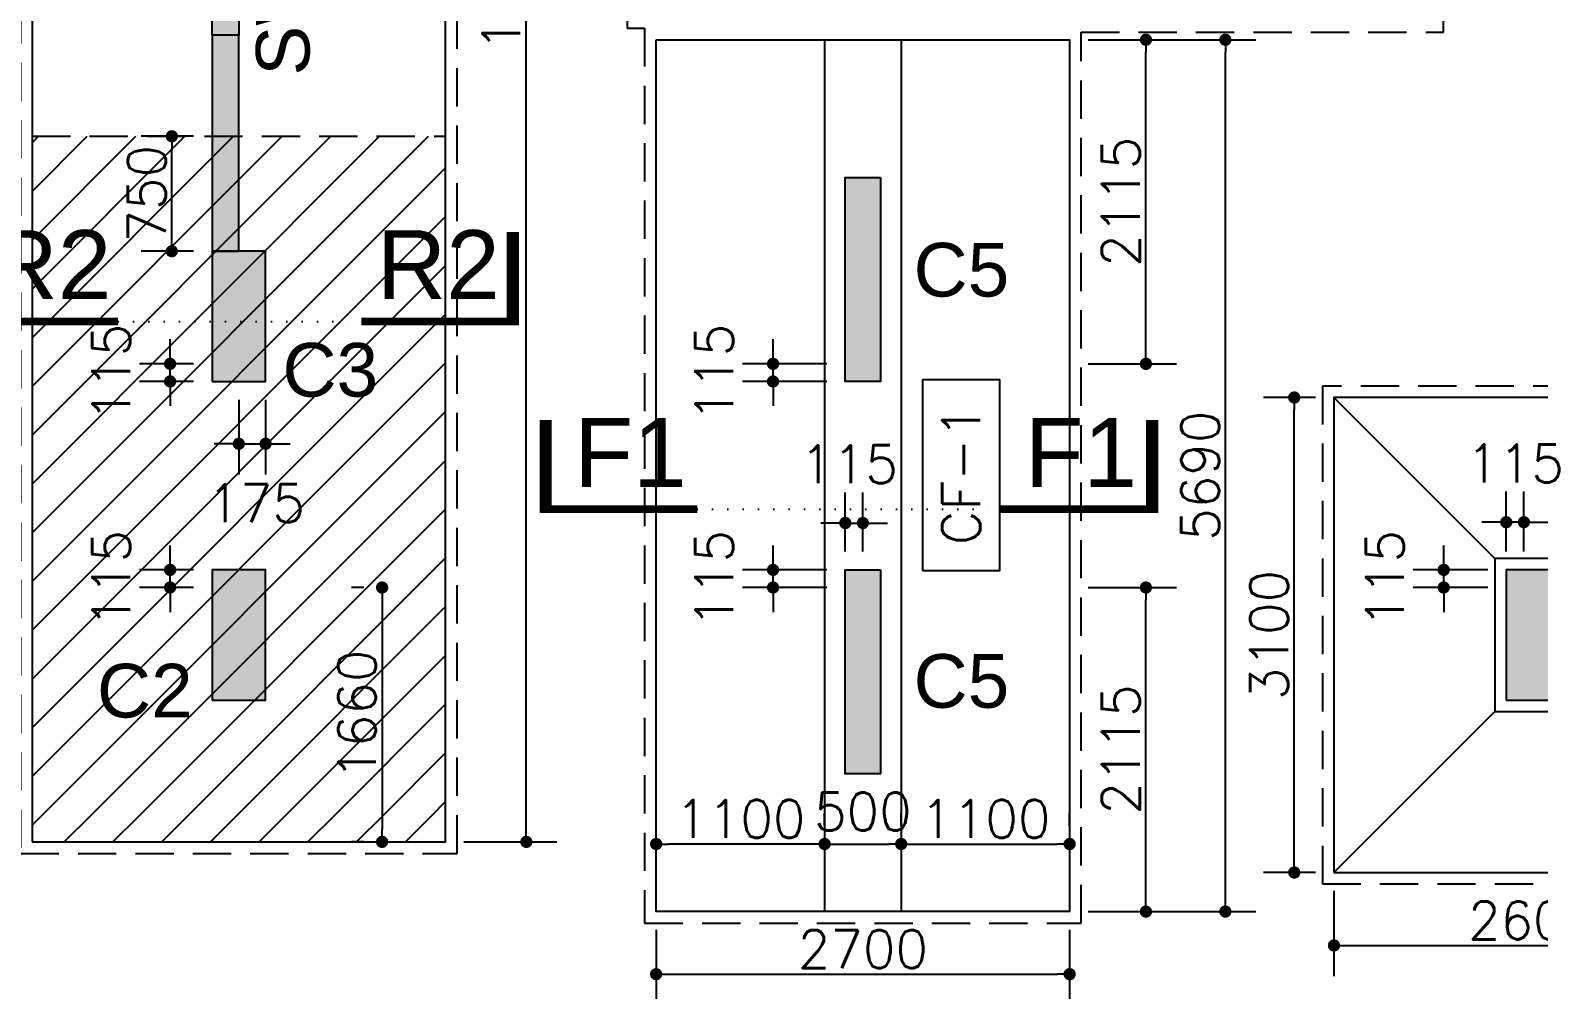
# Model space of a CAD drawing. Extents: x -200722 to 834823, y -494970 to 88783.
# Drawn here: x 426764 to 436615, y -4239 to 2024 of the extents above; entities that cross this region are included whole.
import ezdxf
from ezdxf.enums import TextEntityAlignment as Align

# ---------------------------------------------------------------- set-up
doc = ezdxf.new("R2010")
doc.units = 0
doc.header["$LTSCALE"] = 100
doc.header["$MEASUREMENT"] = 0
doc.header["$PDMODE"] = 34
doc.linetypes.add('DOT', pattern=[0.25, 0, -0.25])
doc.linetypes.add('HIDDEN', pattern=[0.375, 0.25, -0.125])
doc.layers.get('0').update_dxf_attribs({"linetype": 'CONTINUOUS'})
doc.layers.get('DEFPOINTS').update_dxf_attribs({"linetype": 'CONTINUOUS'})
for name, color, linetype in [('BEAM', 4, 'CONTINUOUS'), ('COL. SHED. STEEL.', 6, 'CONTINUOUS'), ('COL_H', 235, 'CONTINUOUS'), ('DIM', 3, 'CONTINUOUS'), ('F_EXEC', 3, 'HIDDEN'), ('F_FTG1', 11, 'CONTINUOUS'), ('TEXT', 2, 'CONTINUOUS')]:
    doc.layers.add(name, color=color, linetype=linetype)
doc.layers.add('HATCH', color=252, linetype='CONTINUOUS', lineweight=30)
doc.styles.add('AR', font='arial.ttf')
doc.styles.add('ROMANS', font='romans.shx')
doc.styles.get("Standard").update_dxf_attribs({"font": 'simplex.shx'})
doc.styles.add('TIMES-N', font='arial.ttf')
doc.dimstyles.new('STANDARD$0', dxfattribs={"dimtxt": 2.5, "dimasz": 2.5, "dimexe": 2, "dimexo": 0.7, "dimgap": 0.9, "dimtad": 1, "dimdec": 0, "dimdsep": 46, "dimtxsty": 'ROMANS', "dimcen": 0.09, "dimclrd": 4, "dimclre": 4, "dimclrt": 3, "dimadec": 0, "dimazin": 0, "dimtfac": 1, "dimtdec": 0, "dimtmove": 0, "dimatfit": 3, "dimfxl": 1, "dimtolj": 1, "dimtzin": 0, "dimarcsym": 0})
pattern_1 = [(45, (191292.92, 0), (-159.09903, 159.09903), [])]

# ---------------------------------------------------------------- blocks, each defined once
blk = doc.blocks.new('DOT')
at = {"color": 0, "linetype": 'ByBlock'}
blk.add_line((-0.5, 0), (-1, 0), dxfattribs=at)
at = {"color": 0, "linetype": 'ByBlock', "const_width": 0.5}
blk.add_lwpolyline([(-0.25, 0, 1), (0.25, 0, 1)], format="xyb", close=True, dxfattribs=at)
blk = doc.blocks.new('*D2363')
at = {"layer": 'BEAM', "color": 0, "lineweight": -2, "transparency": 16777216}
for p, q in [((431614.7, -1418.1), (431614.7, -1338.1)), ((431966.5, -1498.1), (431414.7, -1498.1)), ((431614.7, -1613.1), (431614.7, -1498.1)), ((431966.5, -1613.1), (431414.7, -1613.1)), ((431614.7, -1693.1), (431614.7, -1773.1))]:
    blk.add_line(p, q, dxfattribs=at)
at = {"layer": 'DEFPOINTS', "color": 0, "lineweight": -3, "ltscale": 0.4, "transparency": 16777216}
for p in [(431614.7, -1498.1), (432086.5, -1498.1), (432086.5, -1613.1)]:
    blk.add_point(p, dxfattribs=at)
at = {"layer": 'BEAM', "color": 0, "lineweight": -2, "ltscale": 0.4, "transparency": 16777216, "xscale": 80, "yscale": 80, "zscale": 80}
for p, rotation in [((431614.7, -1498.1), 270), ((431614.7, -1613.1), 90)]:
    blk.add_blockref('DOT', p, dxfattribs=dict(at, rotation=rotation))
at = {"layer": 'BEAM', "color": 0, "ltscale": 0.4, "transparency": 16777216, "insert": (431230.7, -1555.6), "char_height": 248, "attachment_point": 5, "rotation": 90}
blk.add_mtext('\\A1;115', dxfattribs=at)
blk = doc.blocks.new('_DOT')
at = {"color": 0, "linetype": 'ByBlock'}
blk.add_line((-0.5, 0), (-1, 0), dxfattribs=at)
at = {"color": 0, "linetype": 'ByBlock', "const_width": 0.5}
blk.add_lwpolyline([(-0.25, 0, 1), (0.25, 0, 1)], format="xyb", close=True, dxfattribs=at)
blk = doc.blocks.new('*D2364')
at = {"layer": 'BEAM', "color": 0, "lineweight": -2, "transparency": 16777216}
for p, q in [((431614.7, -73.1), (431614.7, 6.9)), ((431966.5, -153.1), (431414.7, -153.1)), ((431614.7, -268.1), (431614.7, -153.1)), ((431966.5, -268.1), (431414.7, -268.1)), ((431614.7, -348.1), (431614.7, -428.1))]:
    blk.add_line(p, q, dxfattribs=at)
at = {"layer": 'DEFPOINTS', "color": 0, "lineweight": -3, "ltscale": 0.4, "transparency": 16777216}
for p in [(431614.7, -153.1), (432086.5, -153.1), (432086.5, -268.1)]:
    blk.add_point(p, dxfattribs=at)
at = {"layer": 'BEAM', "color": 0, "lineweight": -2, "ltscale": 0.4, "transparency": 16777216, "xscale": 80, "yscale": 80, "zscale": 80}
for p, rotation in [((431614.7, -153.1), 270), ((431614.7, -268.1), 90)]:
    blk.add_blockref('DOT', p, dxfattribs=dict(at, rotation=rotation))
at = {"layer": 'BEAM', "color": 0, "ltscale": 0.4, "transparency": 16777216, "insert": (431230.7, -210.6), "char_height": 248, "attachment_point": 5, "rotation": 90}
blk.add_mtext('\\A1;115', dxfattribs=at)
blk = doc.blocks.new('*D2365')
at = {"layer": 'BEAM', "color": 0, "lineweight": -2, "transparency": 16777216}
for p, q in [((432086.5, -1378.1), (432086.5, -992.1)), ((432201.5, -1378.1), (432201.5, -992.1)), ((432006.5, -1192.1), (431926.5, -1192.1)), ((432086.5, -1192.1), (432201.5, -1192.1)), ((432281.5, -1192.1), (432361.5, -1192.1))]:
    blk.add_line(p, q, dxfattribs=at)
at = {"layer": 'DEFPOINTS', "color": 0, "lineweight": -3, "ltscale": 0.4, "transparency": 16777216}
for p in [(432201.5, -1192.1), (432086.5, -1498.1), (432201.5, -1498.1)]:
    blk.add_point(p, dxfattribs=at)
at = {"layer": 'BEAM', "color": 0, "lineweight": -2, "ltscale": 0.4, "transparency": 16777216, "xscale": 80, "yscale": 80, "zscale": 80}
blk.add_blockref('DOT', (432086.5, -1192.1), dxfattribs=at)
at = {"layer": 'BEAM', "color": 0, "lineweight": -2, "ltscale": 0.4, "transparency": 16777216, "xscale": 80, "yscale": 80, "zscale": 80, "rotation": 180}
blk.add_blockref('DOT', (432201.5, -1192.1), dxfattribs=at)
at = {"layer": 'BEAM', "color": 0, "ltscale": 0.4, "transparency": 16777216, "insert": (432111.1, -808.1), "char_height": 248, "attachment_point": 5}
blk.add_mtext('\\A1;115', dxfattribs=at)
blk = doc.blocks.new('*D2366')
at = {"layer": 'BEAM', "color": 0, "lineweight": -2, "transparency": 16777216}
for p, q in [((433671.5, -1613.1), (434249.6, -1613.1)), ((434049.6, -3648.1), (434049.6, -1693.1)), ((433671.5, -3728.1), (434249.6, -3728.1))]:
    blk.add_line(p, q, dxfattribs=at)
at = {"layer": 'DEFPOINTS', "color": 0, "lineweight": -3, "ltscale": 0.4, "transparency": 16777216}
for p in [(433551.5, -1613.1), (434049.6, -1613.1), (433551.5, -3728.1)]:
    blk.add_point(p, dxfattribs=at)
at = {"layer": 'BEAM', "color": 0, "lineweight": -2, "ltscale": 0.4, "transparency": 16777216, "xscale": 80, "yscale": 80, "zscale": 80}
for p, rotation in [((434049.6, -1613.1), 90), ((434049.6, -3728.1), 270)]:
    blk.add_blockref('DOT', p, dxfattribs=dict(at, rotation=rotation))
at = {"layer": 'BEAM', "color": 0, "ltscale": 0.4, "transparency": 16777216, "insert": (433885.6, -2670.6), "char_height": 248, "attachment_point": 5, "rotation": 90}
blk.add_mtext('\\A1;2115', dxfattribs=at)
blk = doc.blocks.new('*D2367')
at = {"layer": 'BEAM', "color": 0, "lineweight": -2, "transparency": 16777216}
for p, q in [((433671.5, 1961.9), (434249.6, 1961.9)), ((434049.6, -73.1), (434049.6, 1881.9)), ((433671.5, -153.1), (434249.6, -153.1))]:
    blk.add_line(p, q, dxfattribs=at)
at = {"layer": 'DEFPOINTS', "color": 0, "lineweight": -3, "ltscale": 0.4, "transparency": 16777216}
for p in [(433551.5, 1961.9), (434049.6, 1961.9), (433551.5, -153.1)]:
    blk.add_point(p, dxfattribs=at)
at = {"layer": 'BEAM', "color": 0, "lineweight": -2, "ltscale": 0.4, "transparency": 16777216, "xscale": 80, "yscale": 80, "zscale": 80}
for p, rotation in [((434049.6, 1961.9), 90), ((434049.6, -153.1), 270)]:
    blk.add_blockref('DOT', p, dxfattribs=dict(at, rotation=rotation))
at = {"layer": 'BEAM', "color": 0, "ltscale": 0.4, "transparency": 16777216, "insert": (433885.6, 904.4), "char_height": 248, "attachment_point": 5, "rotation": 90}
blk.add_mtext('\\A1;2115', dxfattribs=at)
blk = doc.blocks.new('*D2368')
at = {"layer": 'BEAM', "color": 0, "lineweight": -2, "transparency": 16777216}
for p, q in [((433671.5, 1961.9), (434768.2, 1961.9)), ((434568.2, -3648.1), (434568.2, 1881.9)), ((433671.5, -3728.1), (434768.2, -3728.1))]:
    blk.add_line(p, q, dxfattribs=at)
at = {"layer": 'DEFPOINTS', "color": 0, "lineweight": -3, "ltscale": 0.4, "transparency": 16777216}
for p in [(433551.5, 1961.9), (434568.2, 1961.9), (433551.5, -3728.1)]:
    blk.add_point(p, dxfattribs=at)
at = {"layer": 'BEAM', "color": 0, "lineweight": -2, "ltscale": 0.4, "transparency": 16777216, "xscale": 80, "yscale": 80, "zscale": 80}
for p, rotation in [((434568.2, 1961.9), 90), ((434568.2, -3728.1), 270)]:
    blk.add_blockref('DOT', p, dxfattribs=dict(at, rotation=rotation))
at = {"layer": 'BEAM', "color": 0, "ltscale": 0.4, "transparency": 16777216, "insert": (434404.2, -883.1), "char_height": 248, "attachment_point": 5, "rotation": 90}
blk.add_mtext('\\A1;5690', dxfattribs=at)
blk = doc.blocks.new('*D2369')
at = {"layer": 'BEAM', "color": 0, "lineweight": -2, "transparency": 16777216}
for p, q in [((430851.5, -3848.1), (430851.5, -4336.7)), ((433551.5, -3848.1), (433551.5, -4336.7)), ((430931.5, -4136.7), (433471.5, -4136.7))]:
    blk.add_line(p, q, dxfattribs=at)
at = {"layer": 'DEFPOINTS', "color": 0, "lineweight": -3, "ltscale": 0.4, "transparency": 16777216}
for p in [(430851.5, -3728.1), (433551.5, -3728.1), (433551.5, -4136.7)]:
    blk.add_point(p, dxfattribs=at)
at = {"layer": 'BEAM', "color": 0, "lineweight": -2, "ltscale": 0.4, "transparency": 16777216, "xscale": 80, "yscale": 80, "zscale": 80, "rotation": 180}
blk.add_blockref('DOT', (430851.5, -4136.7), dxfattribs=at)
at = {"layer": 'BEAM', "color": 0, "lineweight": -2, "ltscale": 0.4, "transparency": 16777216, "xscale": 80, "yscale": 80, "zscale": 80}
blk.add_blockref('DOT', (433551.5, -4136.7), dxfattribs=at)
at = {"layer": 'BEAM', "color": 0, "ltscale": 0.4, "transparency": 16777216, "insert": (432201.5, -3972.7), "char_height": 248, "attachment_point": 5}
blk.add_mtext('\\A1;2700', dxfattribs=at)
blk = doc.blocks.new('*D2370')
at = {"layer": 'BEAM', "color": 0, "lineweight": -2, "transparency": 16777216}
for p, q in [((430851.5, -3167.1), (430851.5, -3087.1)), ((431951.5, -3167.1), (431951.5, -3087.1)), ((431871.5, -3287.1), (430931.5, -3287.1))]:
    blk.add_line(p, q, dxfattribs=at)
at = {"layer": 'DEFPOINTS', "color": 0, "lineweight": -3, "ltscale": 0.4, "transparency": 16777216}
for p in [(430851.5, -3287.1), (430851.5, -3287.1), (431951.5, -3287.1)]:
    blk.add_point(p, dxfattribs=at)
at = {"layer": 'BEAM', "color": 0, "lineweight": -2, "ltscale": 0.4, "transparency": 16777216, "xscale": 80, "yscale": 80, "zscale": 80, "rotation": 180}
blk.add_blockref('DOT', (430851.5, -3287.1), dxfattribs=at)
at = {"layer": 'BEAM', "color": 0, "lineweight": -2, "ltscale": 0.4, "transparency": 16777216, "xscale": 80, "yscale": 80, "zscale": 80}
blk.add_blockref('DOT', (431951.5, -3287.1), dxfattribs=at)
at = {"layer": 'BEAM', "color": 0, "ltscale": 0.4, "transparency": 16777216, "insert": (431401.5, -3123.1), "char_height": 248, "attachment_point": 5}
blk.add_mtext('\\A1;1100', dxfattribs=at)
blk = doc.blocks.new('*D2371')
at = {"layer": 'BEAM', "color": 0, "lineweight": -2, "transparency": 16777216}
for p, q in [((432451.5, -3167.1), (432451.5, -3087.1)), ((433551.5, -3167.1), (433551.5, -3087.1)), ((432531.5, -3287.1), (433471.5, -3287.1))]:
    blk.add_line(p, q, dxfattribs=at)
at = {"layer": 'DEFPOINTS', "color": 0, "lineweight": -3, "ltscale": 0.4, "transparency": 16777216}
for p in [(432451.5, -3287.1), (433551.5, -3287.1), (433551.5, -3287.1)]:
    blk.add_point(p, dxfattribs=at)
at = {"layer": 'BEAM', "color": 0, "lineweight": -2, "ltscale": 0.4, "transparency": 16777216, "xscale": 80, "yscale": 80, "zscale": 80, "rotation": 180}
blk.add_blockref('DOT', (432451.5, -3287.1), dxfattribs=at)
at = {"layer": 'BEAM', "color": 0, "lineweight": -2, "ltscale": 0.4, "transparency": 16777216, "xscale": 80, "yscale": 80, "zscale": 80}
blk.add_blockref('DOT', (433551.5, -3287.1), dxfattribs=at)
at = {"layer": 'BEAM', "color": 0, "ltscale": 0.4, "transparency": 16777216, "insert": (433001.5, -3123.1), "char_height": 248, "attachment_point": 5}
blk.add_mtext('\\A1;1100', dxfattribs=at)
blk = doc.blocks.new('*D2372')
at = {"layer": 'BEAM', "color": 0, "lineweight": -2, "transparency": 16777216}
for p, q in [((431951.5, -3167.1), (431951.5, -3087.1)), ((432451.5, -3167.1), (432451.5, -3087.1)), ((432031.5, -3287.1), (432371.5, -3287.1))]:
    blk.add_line(p, q, dxfattribs=at)
at = {"layer": 'DEFPOINTS', "color": 0, "lineweight": -3, "ltscale": 0.4, "transparency": 16777216}
for p in [(431951.5, -3287.1), (432451.5, -3287.1), (432451.5, -3287.1)]:
    blk.add_point(p, dxfattribs=at)
at = {"layer": 'BEAM', "color": 0, "lineweight": -2, "ltscale": 0.4, "transparency": 16777216, "xscale": 80, "yscale": 80, "zscale": 80, "rotation": 180}
blk.add_blockref('DOT', (431951.5, -3287.1), dxfattribs=at)
at = {"layer": 'BEAM', "color": 0, "lineweight": -2, "ltscale": 0.4, "transparency": 16777216, "xscale": 80, "yscale": 80, "zscale": 80}
blk.add_blockref('DOT', (432451.5, -3287.1), dxfattribs=at)
at = {"layer": 'BEAM', "color": 0, "ltscale": 0.4, "transparency": 16777216, "insert": (432201.5, -3075.3), "char_height": 248, "attachment_point": 5}
blk.add_mtext('\\A1;500', dxfattribs=at)
blk = doc.blocks.new('*D2454')
at = {"layer": 'BEAM', "color": 0, "lineweight": -2, "transparency": 16777216}
for p, q in [((435277.5, -3593.1), (435277.5, -4149.3)), ((437877.5, -3593.1), (437877.5, -4149.3)), ((435357.5, -3949.3), (437797.5, -3949.3))]:
    blk.add_line(p, q, dxfattribs=at)
at = {"layer": 'DEFPOINTS', "color": 0, "lineweight": -3, "ltscale": 0.4, "transparency": 16777216}
for p in [(435277.5, -3473.1), (437877.5, -3473.1), (437877.5, -3949.3)]:
    blk.add_point(p, dxfattribs=at)
at = {"layer": 'BEAM', "color": 0, "lineweight": -2, "ltscale": 0.4, "transparency": 16777216, "xscale": 80, "yscale": 80, "zscale": 80, "rotation": 180}
blk.add_blockref('DOT', (435277.5, -3949.3), dxfattribs=at)
at = {"layer": 'BEAM', "color": 0, "lineweight": -2, "ltscale": 0.4, "transparency": 16777216, "xscale": 80, "yscale": 80, "zscale": 80}
blk.add_blockref('DOT', (437877.5, -3949.3), dxfattribs=at)
at = {"layer": 'BEAM', "color": 0, "ltscale": 0.4, "transparency": 16777216, "insert": (436577.5, -3785.3), "char_height": 248, "attachment_point": 5}
blk.add_mtext('\\A1;2600', dxfattribs=at)
blk = doc.blocks.new('*D2455')
at = {"layer": 'BEAM', "color": 0, "lineweight": -2, "transparency": 16777216}
for p, q in [((435157.5, -373.1), (434818.2, -373.1)), ((435018.2, -3393.1), (435018.2, -453.1)), ((435157.5, -3473.1), (434818.2, -3473.1))]:
    blk.add_line(p, q, dxfattribs=at)
at = {"layer": 'DEFPOINTS', "color": 0, "lineweight": -3, "ltscale": 0.4, "transparency": 16777216}
for p in [(435018.2, -373.1), (435277.5, -373.1), (435277.5, -3473.1)]:
    blk.add_point(p, dxfattribs=at)
at = {"layer": 'BEAM', "color": 0, "lineweight": -2, "ltscale": 0.4, "transparency": 16777216, "xscale": 80, "yscale": 80, "zscale": 80}
for p, rotation in [((435018.2, -373.1), 90), ((435018.2, -3473.1), 270)]:
    blk.add_blockref('DOT', p, dxfattribs=dict(at, rotation=rotation))
at = {"layer": 'BEAM', "color": 0, "ltscale": 0.4, "transparency": 16777216, "insert": (434854.2, -1923.1), "char_height": 248, "attachment_point": 5, "rotation": 90}
blk.add_mtext('\\A1;3100', dxfattribs=at)
blk = doc.blocks.new('*D2496')
at = {"layer": 'BEAM', "color": 0, "lineweight": -2, "transparency": 16777216}
for p, q in [((436402.5, -1378.1), (436402.5, -987)), ((436517.5, -1378.1), (436517.5, -987)), ((436322.5, -1187), (436242.5, -1187)), ((436517.5, -1187), (436402.5, -1187)), ((436597.5, -1187), (436677.5, -1187))]:
    blk.add_line(p, q, dxfattribs=at)
at = {"layer": 'DEFPOINTS', "color": 0, "lineweight": -3, "ltscale": 0.4, "transparency": 16777216}
for p in [(436402.5, -1187), (436402.5, -1498.1), (436517.5, -1498.1)]:
    blk.add_point(p, dxfattribs=at)
at = {"layer": 'BEAM', "color": 0, "lineweight": -2, "ltscale": 0.4, "transparency": 16777216, "xscale": 80, "yscale": 80, "zscale": 80}
blk.add_blockref('DOT', (436402.5, -1187), dxfattribs=at)
at = {"layer": 'BEAM', "color": 0, "lineweight": -2, "ltscale": 0.4, "transparency": 16777216, "xscale": 80, "yscale": 80, "zscale": 80, "rotation": 180}
blk.add_blockref('DOT', (436517.5, -1187), dxfattribs=at)
at = {"layer": 'BEAM', "color": 0, "ltscale": 0.4, "transparency": 16777216, "insert": (436460, -803), "char_height": 248, "attachment_point": 5}
blk.add_mtext('\\A1;115', dxfattribs=at)
blk = doc.blocks.new('*D2497')
at = {"layer": 'BEAM', "color": 0, "lineweight": -2, "transparency": 16777216}
for p, q in [((435994.1, -1418.1), (435994.1, -1338.1)), ((436282.5, -1498.1), (435794.1, -1498.1)), ((435994.1, -1613.1), (435994.1, -1498.1)), ((436282.5, -1613.1), (435794.1, -1613.1)), ((435994.1, -1693.1), (435994.1, -1773.1))]:
    blk.add_line(p, q, dxfattribs=at)
at = {"layer": 'DEFPOINTS', "color": 0, "lineweight": -3, "ltscale": 0.4, "transparency": 16777216}
for p in [(435994.1, -1498.1), (436402.5, -1498.1), (436402.5, -1613.1)]:
    blk.add_point(p, dxfattribs=at)
at = {"layer": 'BEAM', "color": 0, "lineweight": -2, "ltscale": 0.4, "transparency": 16777216, "xscale": 80, "yscale": 80, "zscale": 80}
for p, rotation in [((435994.1, -1498.1), 270), ((435994.1, -1613.1), 90)]:
    blk.add_blockref('DOT', p, dxfattribs=dict(at, rotation=rotation))
at = {"layer": 'BEAM', "color": 0, "ltscale": 0.4, "transparency": 16777216, "insert": (435610.1, -1555.6), "char_height": 248, "attachment_point": 5, "rotation": 90}
blk.add_mtext('\\A1;115', dxfattribs=at)
blk = doc.blocks.new('*D2557')
at = {"layer": 'BEAM', "color": 0, "lineweight": -2, "transparency": 16777216}
for p, q in [((429596.5, 8111.9), (430203.7, 8111.9)), ((430003.7, -3193.1), (430003.7, 8031.9)), ((429596.5, -3273.1), (430203.7, -3273.1))]:
    blk.add_line(p, q, dxfattribs=at)
at = {"layer": 'DEFPOINTS', "color": 0, "lineweight": -3, "ltscale": 0.4, "transparency": 16777216}
for p in [(429476.5, 8111.9), (430003.7, 8111.9), (429476.5, -3273.1)]:
    blk.add_point(p, dxfattribs=at)
at = {"layer": 'BEAM', "color": 0, "lineweight": -2, "ltscale": 0.4, "transparency": 16777216, "xscale": 80, "yscale": 80, "zscale": 80}
for p, rotation in [((430003.7, 8111.9), 90), ((430003.7, -3273.1), 270)]:
    blk.add_blockref('DOT', p, dxfattribs=dict(at, rotation=rotation))
at = {"layer": 'BEAM', "color": 0, "ltscale": 0.4, "transparency": 16777216, "insert": (429839.7, 2419.4), "char_height": 248, "attachment_point": 5, "rotation": 90}
blk.add_mtext('\\A1;11385', dxfattribs=at)
blk = doc.blocks.new('*D2599')
at = {"layer": 'BEAM', "color": 0, "lineweight": -2, "transparency": 16777216}
for p, q in [((428126.5, -388.1), (428126.5, -874.8)), ((428301.5, -388.1), (428301.5, -874.8)), ((428046.5, -674.8), (427966.5, -674.8)), ((428126.5, -674.8), (428301.5, -674.8)), ((428381.5, -674.8), (428461.5, -674.8))]:
    blk.add_line(p, q, dxfattribs=at)
at = {"layer": 'DEFPOINTS', "color": 0, "lineweight": -3, "ltscale": 0.4, "transparency": 16777216}
for p in [(428126.5, -268.1), (428301.5, -268.1), (428301.5, -674.8)]:
    blk.add_point(p, dxfattribs=at)
at = {"layer": 'BEAM', "color": 0, "lineweight": -2, "ltscale": 0.4, "transparency": 16777216, "xscale": 80, "yscale": 80, "zscale": 80}
blk.add_blockref('DOT', (428126.5, -674.8), dxfattribs=at)
at = {"layer": 'BEAM', "color": 0, "lineweight": -2, "ltscale": 0.4, "transparency": 16777216, "xscale": 80, "yscale": 80, "zscale": 80, "rotation": 180}
blk.add_blockref('DOT', (428301.5, -674.8), dxfattribs=at)
at = {"layer": 'BEAM', "color": 0, "ltscale": 0.4, "transparency": 16777216, "insert": (428239.2, -1063), "char_height": 248, "attachment_point": 5}
blk.add_mtext('\\A1;175', dxfattribs=at)
blk = doc.blocks.new('*D2600')
at = {"layer": 'BEAM', "color": 0, "lineweight": -2, "transparency": 16777216}
for p, q in [((427677.9, -73.1), (427677.9, 6.9)), ((427831.5, -153.1), (427477.9, -153.1)), ((427677.9, -268.1), (427677.9, -153.1)), ((427831.5, -268.1), (427477.9, -268.1)), ((427677.9, -348.1), (427677.9, -428.1))]:
    blk.add_line(p, q, dxfattribs=at)
at = {"layer": 'DEFPOINTS', "color": 0, "lineweight": -3, "ltscale": 0.4, "transparency": 16777216}
for p in [(427677.9, -153.1), (427951.5, -153.1), (427951.5, -268.1)]:
    blk.add_point(p, dxfattribs=at)
at = {"layer": 'BEAM', "color": 0, "lineweight": -2, "ltscale": 0.4, "transparency": 16777216, "xscale": 80, "yscale": 80, "zscale": 80}
for p, rotation in [((427677.9, -153.1), 270), ((427677.9, -268.1), 90)]:
    blk.add_blockref('DOT', p, dxfattribs=dict(at, rotation=rotation))
at = {"layer": 'BEAM', "color": 0, "ltscale": 0.4, "transparency": 16777216, "insert": (427293.9, -210.6), "char_height": 248, "attachment_point": 5, "rotation": 90}
blk.add_mtext('\\A1;115', dxfattribs=at)
blk = doc.blocks.new('*D2601')
at = {"layer": 'BEAM', "color": 0, "lineweight": -2, "transparency": 16777216}
for p, q in [((427677.9, -1418.1), (427677.9, -1338.1)), ((427831.5, -1498.1), (427477.9, -1498.1)), ((427677.9, -1613.1), (427677.9, -1498.1)), ((427831.5, -1613.1), (427477.9, -1613.1)), ((427677.9, -1693.1), (427677.9, -1773.1))]:
    blk.add_line(p, q, dxfattribs=at)
at = {"layer": 'DEFPOINTS', "color": 0, "lineweight": -3, "ltscale": 0.4, "transparency": 16777216}
for p in [(427677.9, -1498.1), (427951.5, -1498.1), (427951.5, -1613.1)]:
    blk.add_point(p, dxfattribs=at)
at = {"layer": 'BEAM', "color": 0, "lineweight": -2, "ltscale": 0.4, "transparency": 16777216, "xscale": 80, "yscale": 80, "zscale": 80}
for p, rotation in [((427677.9, -1498.1), 270), ((427677.9, -1613.1), 90)]:
    blk.add_blockref('DOT', p, dxfattribs=dict(at, rotation=rotation))
at = {"layer": 'BEAM', "color": 0, "ltscale": 0.4, "transparency": 16777216, "insert": (427293.9, -1555.6), "char_height": 248, "attachment_point": 5, "rotation": 90}
blk.add_mtext('\\A1;115', dxfattribs=at)
blk = doc.blocks.new('*D2777')
at = {"layer": 'BEAM', "color": 0, "lineweight": -2, "transparency": 16777216}
for p, q in [((428942.1, -1613.1), (428862.1, -1613.1)), ((429062.1, -1693.1), (429062.1, -3193.1)), ((428942.1, -3273.1), (428862.1, -3273.1))]:
    blk.add_line(p, q, dxfattribs=at)
at = {"layer": 'DEFPOINTS', "color": 0, "lineweight": -3, "ltscale": 0.4, "transparency": 16777216}
for p in [(429062.1, -1613.1), (429062.1, -3273.1), (429062.1, -3273.1)]:
    blk.add_point(p, dxfattribs=at)
at = {"layer": 'BEAM', "color": 0, "lineweight": -2, "ltscale": 0.4, "transparency": 16777216, "xscale": 80, "yscale": 80, "zscale": 80}
for p, rotation in [((429062.1, -1613.1), 90), ((429062.1, -3273.1), 270)]:
    blk.add_blockref('DOT', p, dxfattribs=dict(at, rotation=rotation))
at = {"layer": 'BEAM', "color": 0, "ltscale": 0.4, "transparency": 16777216, "insert": (428898.1, -2443.1), "char_height": 248, "attachment_point": 5, "rotation": 90}
blk.add_mtext('\\A1;1660', dxfattribs=at)
blk = doc.blocks.new('*D2778')
at = {"layer": 'BEAM', "color": 0, "lineweight": -2, "transparency": 16777216}
for p, q in [((427831.5, 1331.9), (427488.8, 1331.9)), ((427688.8, 661.9), (427688.8, 1251.9)), ((427831.5, 581.9), (427488.8, 581.9))]:
    blk.add_line(p, q, dxfattribs=at)
at = {"layer": 'DEFPOINTS', "color": 0, "lineweight": -3, "ltscale": 0.4, "transparency": 16777216}
for p in [(427688.8, 1331.9), (427951.5, 1331.9), (427951.5, 581.9)]:
    blk.add_point(p, dxfattribs=at)
at = {"layer": 'BEAM', "color": 0, "lineweight": -2, "ltscale": 0.4, "transparency": 16777216, "xscale": 80, "yscale": 80, "zscale": 80}
for p, rotation in [((427688.8, 1331.9), 90), ((427688.8, 581.9), 270)]:
    blk.add_blockref('DOT', p, dxfattribs=dict(at, rotation=rotation))
at = {"layer": 'BEAM', "color": 0, "ltscale": 0.4, "transparency": 16777216, "insert": (427524.8, 956.9), "char_height": 248, "attachment_point": 5, "rotation": 90}
blk.add_mtext('\\A1;750', dxfattribs=at)

msp = doc.modelspace()

# ---------------------------------------------------------------- hatches: boundary and pattern name
at = {"layer": 'COL_H', "ltscale": 0.4}
for points in [[(427951.5, 1990.9), (427951.5, 2790.9), (428126.5, 2790.9), (428126.5, 1990.9)], [(428126.5, 1990.9), (427951.5, 1990.9), (427951.5, 581.9), (428126.5, 581.9)], [(432316.5, 1061.9), (432316.5, -268.1), (432086.5, -268.1), (432086.5, 1061.9)], [(427951.5, -268.1), (428301.5, -268.1), (428301.5, 581.9), (427951.5, 581.9)], [(427951.5, -2348.1), (428301.5, -2348.1), (428301.5, -1498.1), (427951.5, -1498.1)], [(432316.5, -1498.1), (432316.5, -2828.1), (432086.5, -2828.1), (432086.5, -1498.1)], [(436402.5, -2348.1), (436752.5, -2348.1), (436752.5, -1498.1), (436402.5, -1498.1)]]:
    msp.add_hatch(color=256, dxfattribs=at).paths.add_polyline_path(points)
at = {"layer": 'HATCH', "lineweight": -3, "ltscale": 0.4}
h = msp.add_hatch(dxfattribs=at)
h.set_pattern_fill('ANSI31', color=256, scale=1800, style=0)
h.set_pattern_definition(pattern_1)
h.paths.add_polyline_path([(426776.5, 1331.9), (429476.5, 1331.9), (429476.5, -3098.1), (426776.5, -3098.1)])
h = msp.add_hatch(dxfattribs=at)
h.set_pattern_fill('ANSI31', color=256, scale=1800, style=0)
h.set_pattern_definition(pattern_1)
h.paths.add_polyline_path([(426776.5, -3098.1), (429476.5, -3098.1), (429476.5, -3273.1), (426776.5, -3273.1)])

# ---------------------------------------------------------------- linework, layer by layer
at = {"color": 1, "linetype": 'DOT', "ltscale": 4}
for p, q in [((427338.4, 123.6), (428927, 123.6)), ((431119.4, -1102.5, 7446.6), (433101, -1102.5, 7446.6))]:
    msp.add_line(p, q, dxfattribs=at)
at = {"layer": 'COL. SHED. STEEL.', "ltscale": 500, "elevation": 7446.6}
for points in [[(427951.5, 1990.9), (427951.5, 2790.9), (428126.5, 2790.9), (428126.5, 1990.9), (428126.5, 1990.9), (427951.5, 1990.9)], [(432316.5, 1061.9), (432316.5, -268.1), (432086.5, -268.1), (432086.5, 1061.9), (432316.5, 1061.9)], [(427951.5, -268.1), (428301.5, -268.1), (428301.5, 581.9), (427951.5, 581.9), (427951.5, -268.1)], [(427951.5, -2348.1), (428301.5, -2348.1), (428301.5, -1498.1), (427951.5, -1498.1), (427951.5, -2348.1)], [(432316.5, -1498.1), (432316.5, -2828.1), (432086.5, -2828.1), (432086.5, -1498.1), (432316.5, -1498.1)], [(436402.5, -2348.1), (436752.5, -2348.1), (436752.5, -1498.1), (436402.5, -1498.1), (436402.5, -2348.1)]]:
    msp.add_lwpolyline(points, dxfattribs=at)
msp.add_lwpolyline([(428126.5, 1990.9), (427951.5, 1990.9), (427951.5, 581.9), (428126.5, 581.9)], close=True, dxfattribs=at)
at = {"layer": 'DIM', "color": 1}
for points in [[(426349.2, 706.7, 80, 80, 0), (426349.2, 123.6, 50, 50, 0), (427338.4, 123.6, 50, 50, 0)], [(429916.1, 706.7, 80, 80, 0), (429916.1, 123.6, 50, 50, 0), (428927, 123.6, 50, 50, 0)]]:
    msp.add_lwpolyline(points, format="xyseb", dxfattribs=at)
at = {"layer": 'DIM', "color": 1, "elevation": 7446.6}
for points in [[(430130.3, -519.3, 80, 80, 0), (430130.3, -1102.5, 50, 50, 0), (431119.4, -1102.5, 50, 50, 0)], [(434090.1, -519.3, 80, 80, 0), (434090.1, -1102.5, 50, 50, 0), (433101, -1102.5, 50, 50, 0)]]:
    msp.add_lwpolyline(points, format="xyseb", dxfattribs=at)
at = {"layer": 'F_EXEC', "ltscale": 10, "elevation": 7446.6}
for points in [[(426701.5, -3348.1), (429551.5, -3348.1), (429551.5, 8186.9), (426701.5, 8186.9)], [(435202.5, -3548.1), (437952.5, -3548.1), (437952.5, -298.1), (435202.5, -298.1)]]:
    msp.add_lwpolyline(points, close=True, dxfattribs=at)
msp.add_lwpolyline([(433626.5, 2011.9), (435992.5, 2011.9), (435992.5, 8186.9), (432662.5, 8186.9), (432662.5, 6296.9), (430661.5, 6296.9), (430661.5, 2036.9), (430776.5, 2036.9), (430776.5, -3803.1), (433626.5, -3803.1), (433626.5, 2011.9)], dxfattribs=at)
at = {"layer": 'F_FTG1', "ltscale": 0.4}
for p, q in [((431951.5, 1961.9, 7446.6), (431951.5, -3728.1, 7446.6)), ((432451.5, 1961.9, 7446.6), (432451.5, -3728.1, 7446.6)), ((436327.5, -1423.1, 7446.6), (435277.5, -373.1, 7446.6)), ((435277.5, -3473.1, 7446.6), (436327.5, -2423.1, 7446.6))]:
    msp.add_line(p, q, dxfattribs=at)
at = {"layer": 'F_FTG1', "linetype": 'HIDDEN', "ltscale": 10}
msp.add_line((426776.5, 1331.9, 7446.6), (429476.5, 1331.9, 7446.6), dxfattribs=at)
at = {"layer": 'F_FTG1', "ltscale": 0.4, "elevation": 7446.6}
for points in [[(426776.5, -3273.1), (429476.5, -3273.1), (429476.5, 8111.9), (426776.5, 8111.9)], [(430851.5, 1961.9), (433551.5, 1961.9), (433551.5, -3728.1), (430851.5, -3728.1)], [(435277.5, -3473.1), (437877.5, -3473.1), (437877.5, -373.1), (435277.5, -373.1)], [(436327.5, -2423.1), (436827.5, -2423.1), (436827.5, -1423.1), (436327.5, -1423.1)]]:
    msp.add_lwpolyline(points, close=True, dxfattribs=at)
at = {"layer": 'TEXT'}
msp.add_lwpolyline([(432593.4, -1504.9), (432593.4, -256.1), (433093.3, -256.1), (433093.3, -1504.9)], close=True, dxfattribs=at)

# ---------------------------------------------------------------- texts
at = {"layer": 'TEXT', "style": 'AR'}
msp.add_text('SW-6', height=350, rotation=90, dxfattribs=at).set_placement((428588.5, 1727.3, 3998.7))
at = {"layer": 'TEXT', "style": 'TIMES-N'}
for s, p in [('R2', (426491, 494.1)), ('R2', (429027.2, 494.1)), ('F1', (430316.6, -731.9, 7446.6)), ('F1', (433257.9, -731.9, 7446.6))]:
    msp.add_text(s, height=450, dxfattribs=at).set_placement(p, align=Align.MIDDLE_LEFT)
at = {"layer": 'TEXT', "style": 'AR'}
for s, p in [('C5', (432532.5, 286.1, 3998.7)), ('C3', (428411.6, -367.1, -3447.9)), ('C5', (432532.5, -2397.9, 3998.7)), ('C2', (427200.4, -2461.2, 3998.7))]:
    msp.add_text(s, height=350, dxfattribs=at).set_placement(p)
at = {"layer": 'TEXT'}
msp.add_text('CF-1', height=250, rotation=90, dxfattribs=at).set_placement((432843.3, -880.5), align=Align.MIDDLE)

# ---------------------------------------------------------------- dimensions: what is measured, and where the dimension line sits
at = {"layer": 'BEAM'}
for base, p1, p2, picture, middle in [((430003.7, 8111.9), (429476.5, -3273.1, 7446.6), (429476.5, 8111.9, 7446.6), '*D2557', (429839.7, 2419.4)), ((434049.6, 1961.9), (433551.5, -153.1, 7446.6), (433551.5, 1961.9, 7446.6), '*D2367', (433885.6, 904.4)), ((434568.2, 1961.9), (433551.5, -3728.1, 7446.6), (433551.5, 1961.9, 7446.6), '*D2368', (434404.2, -883.1)), ((427688.8, 1331.9), (427951.5, 581.9, 7446.6), (427951.5, 1331.9, 7446.6), '*D2778', (427524.8, 956.9)), ((427677.9, -153.1), (427951.5, -268.1, 7446.6), (427951.5, -153.1, 7446.6), '*D2600', (427293.9, -210.6)), ((431614.7, -153.1), (432086.5, -268.1, 7446.6), (432086.5, -153.1, 7446.6), '*D2364', (431230.7, -210.6)), ((435018.2, -373.1), (435277.5, -3473.1, 7446.6), (435277.5, -373.1, 7446.6), '*D2455', (434854.2, -1923.1)), ((427677.9, -1498.1), (427951.5, -1613.1, 7446.6), (427951.5, -1498.1, 7446.6), '*D2601', (427293.9, -1555.6)), ((431614.7, -1498.1), (432086.5, -1613.1, 7446.6), (432086.5, -1498.1, 7446.6), '*D2363', (431230.7, -1555.6)), ((435994.1, -1498.1), (436402.5, -1613.1, 7446.6), (436402.5, -1498.1, 7446.6), '*D2497', (435610.1, -1555.6)), ((429062.1, -3273.1), (429062.1, -1613.1, 7446.6), (429062.1, -3273.1), '*D2777', (428898.1, -2443.1)), ((434049.6, -1613.1), (433551.5, -3728.1, 7446.6), (433551.5, -1613.1, 7446.6), '*D2366', (433885.6, -2670.6))]:
    dim = msp.add_linear_dim(base=base, p1=p1, p2=p2, angle=90, dimstyle='STANDARD$0', override={"dimscale": 8, "dimtxt": 31, "dimasz": 10, "dimexe": 25, "dimexo": 15, "dimgap": 5, "dimzin": 3, "dimtxsty": 'Standard', "dimblk": 'DOT', "dimcen": 3, "dimdle": 1, "dimclrd": 0, "dimclre": 0, "dimclrt": 0, "dimtmove": 2, "dimldrblk": 'DOT', "dimtzin": 3}, dxfattribs=at)
    dim.commit()
    dim.dimension.update_dxf_attribs({"geometry": picture, "text_midpoint": middle})
for base, p1, p2, picture, middle in [((428301.5, -674.8), (428126.5, -268.1, 7446.6), (428301.5, -268.1, 7446.6), '*D2599', (428239.2, -1063)), ((432201.5, -1192.1), (432086.5, -1498.1, 7446.6), (432201.5, -1498.1, 7446.6), '*D2365', (432111.1, -808.1)), ((432451.5, -3287.1), (431951.5, -3287.1, 7446.6), (432451.5, -3287.1, 7446.6), '*D2372', (432201.5, -3075.3))]:
    dim = msp.add_linear_dim(base=base, p1=p1, p2=p2, dimstyle='STANDARD$0', override={"dimscale": 8, "dimtxt": 31, "dimasz": 10, "dimexe": 25, "dimexo": 15, "dimgap": 5, "dimzin": 3, "dimtxsty": 'Standard', "dimblk": 'DOT', "dimcen": 3, "dimdle": 1, "dimclrd": 0, "dimclre": 0, "dimclrt": 0, "dimtmove": 2, "dimldrblk": 'DOT', "dimtzin": 3}, dxfattribs=at)
    dim.commit()
    dim.dimension.update_dxf_attribs({"geometry": picture, "text_midpoint": middle, "dimtype": 160})
for base, p1, p2, picture, middle in [((436402.5, -1187), (436517.5, -1498.1, 7446.6), (436402.5, -1498.1, 7446.6), '*D2496', (436460, -803)), ((430851.5, -3287.1), (431951.5, -3287.1, 7446.6), (430851.5, -3287.1, 7446.6), '*D2370', (431401.5, -3123.1)), ((433551.5, -3287.1), (432451.5, -3287.1, 7446.6), (433551.5, -3287.1, 7446.6), '*D2371', (433001.5, -3123.1)), ((437877.5, -3949.3), (435277.5, -3473.1, 7446.6), (437877.5, -3473.1, 7446.6), '*D2454', (436577.5, -3785.3)), ((433551.5, -4136.7), (430851.5, -3728.1, 7446.6), (433551.5, -3728.1, 7446.6), '*D2369', (432201.5, -3972.7))]:
    dim = msp.add_linear_dim(base=base, p1=p1, p2=p2, dimstyle='STANDARD$0', override={"dimscale": 8, "dimtxt": 31, "dimasz": 10, "dimexe": 25, "dimexo": 15, "dimgap": 5, "dimzin": 3, "dimtxsty": 'Standard', "dimblk": 'DOT', "dimcen": 3, "dimdle": 1, "dimclrd": 0, "dimclre": 0, "dimclrt": 0, "dimtmove": 2, "dimldrblk": 'DOT', "dimtzin": 3}, dxfattribs=at)
    dim.commit()
    dim.dimension.update_dxf_attribs({"geometry": picture, "text_midpoint": middle})

doc.saveas('drawing.dxf')
